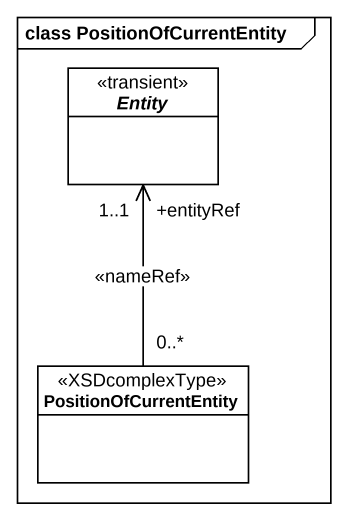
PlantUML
@startuml
mainframe class PositionOfCurrentEntity
hide circle
hide empty members
interface "Entity" as Entity_ <<transient>>
class PositionOfCurrentEntity <<XSDcomplexType>>
PositionOfCurrentEntity "0..*" -up-> "+entityRef\n1..1" Entity_ : <<nameRef>>
@enduml
